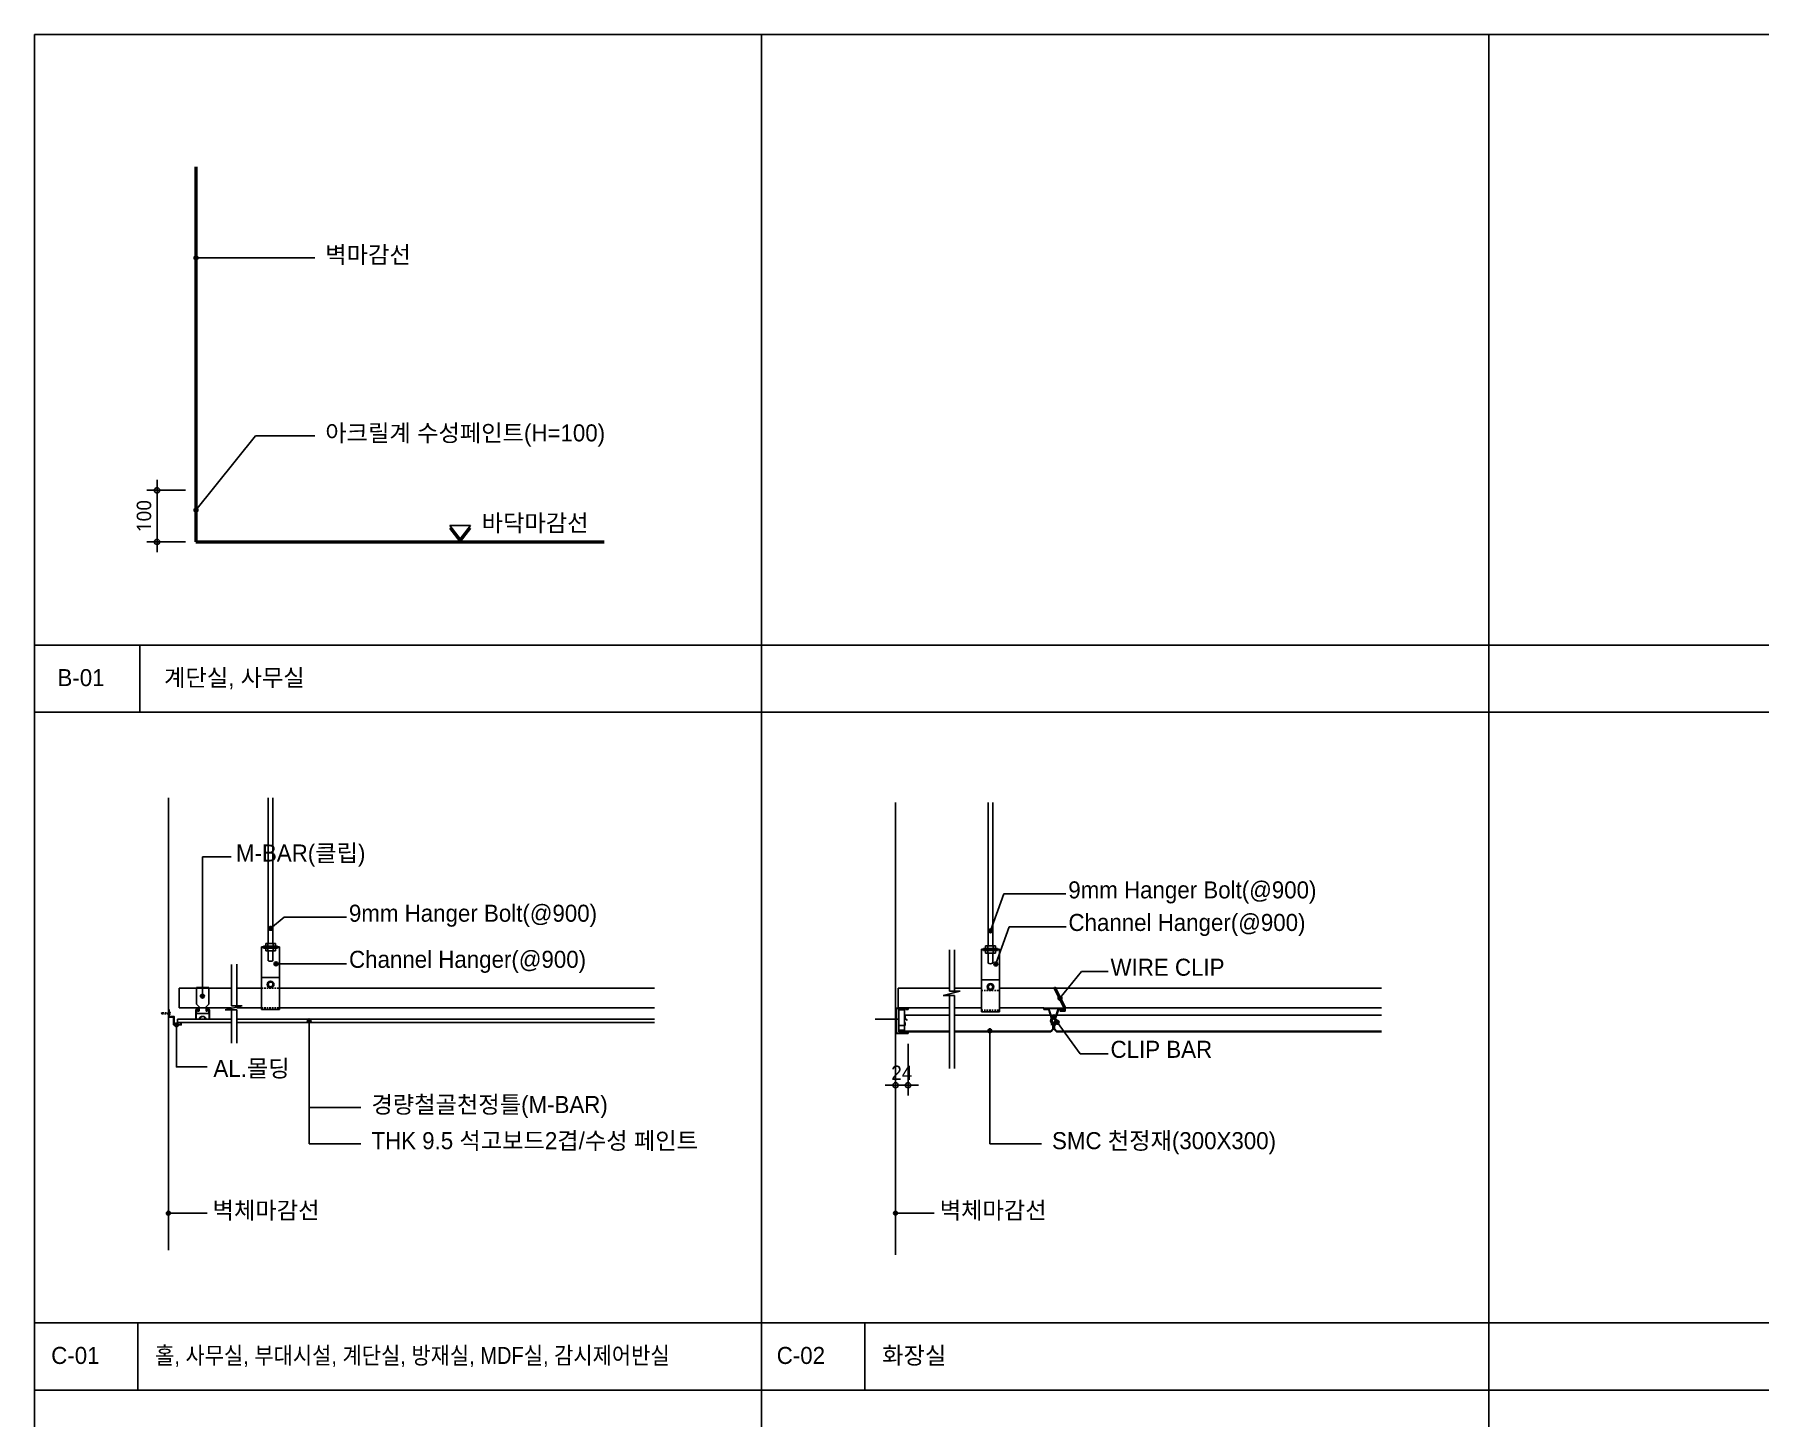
# Model space of a CAD drawing. Header units: millimetres. Extents: x 759136 to 783884, y -498149 to -492840.
# Drawn here: x 776036 to 779376, y -495518 to -492840 of the extents above; entities that cross this region are included whole.
import ezdxf

# ---------------------------------------------------------------- set-up
doc = ezdxf.new("R2010")
doc.units = ezdxf.units.MM
doc.linetypes.add('HID', pattern=[5, 3, -2])
doc.layers.get('DEFPOINTS').update_dxf_attribs({"lineweight": 13})
for name, color, linetype in [('1', 1, 'Continuous'), ('4', 4, 'Continuous'), ('9', 7, 'Continuous'), ('COLM', 2, 'Continuous'), ('COR', 4, 'Continuous'), ('DIM', 8, 'Continuous'), ('F', 4, 'Continuous'), ('SY', 1, 'Continuous'), ('TEXT', 7, 'Continuous'), ('WAL', 3, 'Continuous')]:
    doc.layers.add(name, color=color, linetype=linetype)
doc.styles.add('1', font='')
doc.styles.add('나눔고딕', font='')
doc.styles.add('울릉도L', font='')
doc.styles.get('1').set_extended_font_data('Dotum')
doc.styles.get('나눔고딕').set_extended_font_data('Dotum')
doc.styles.get('울릉도L').set_extended_font_data('NanumGothic')
doc.dimstyles.new('SAMOO-3', dxfattribs={"dimscale": 200, "dimtxt": 3.5, "dimasz": 1, "dimexe": 2, "dimexo": 2, "dimgap": 1, "dimtad": 1, "dimdec": 0, "dimlunit": 6, "dimtxsty": '나눔고딕', "dimblk": 'dimdot', "dimcen": 2.5, "dimdle": 1.5, "dimclrt": 2, "dimazin": 0, "dimtfac": 1, "dimtdec": 0, "dimtix": 1, "dimtmove": 2, "dimatfit": 3, "dimfxl": 1, "dimtvp": 1, "dimtolj": 1, "dimtzin": 0, "dimarcsym": 0})

# ---------------------------------------------------------------- blocks, each defined once
blk = doc.blocks.new('dimdot')
blk.add_line((-2, 0), (2, 0))
blk.add_circle((0, 0), 0.5)
blk = doc.blocks.new('*D30')
at = {"layer": 'DEFPOINTS', "color": 0}
for p in [(777703, -494774.7), (777727.2, -494774.7), (777727.2, -494874.7)]:
    blk.add_point(p, dxfattribs=at)
at = {"layer": 'DIM', "color": 0, "lineweight": -2}
for p, q in [((777703, -494794.7), (777703, -494894.7)), ((777727.2, -494794.7), (777727.2, -494894.7)), ((777693, -494874.7), (777683, -494874.7)), ((777703, -494874.7), (777727.2, -494874.7)), ((777737.2, -494874.7), (777747.2, -494874.7))]:
    blk.add_line(p, q, dxfattribs=at)
at = {"layer": 'DIM', "color": 0, "lineweight": -2, "xscale": 10, "yscale": 10, "zscale": 10}
blk.add_blockref('dimdot', (777703, -494874.7), dxfattribs=at)
at = {"layer": 'DIM', "color": 0, "lineweight": -2, "xscale": 10, "yscale": 10, "zscale": 10, "rotation": 180}
blk.add_blockref('dimdot', (777727.2, -494874.7), dxfattribs=at)
at = {"layer": 'DIM', "color": 2, "insert": (777715.1, -494850.7), "char_height": 28, "attachment_point": 5, "style": '나눔고딕'}
blk.add_mtext('\\A1;24', dxfattribs=at)
blk = doc.blocks.new('*D33')
at = {"layer": 'DEFPOINTS', "color": 0}
for p in [(776273, -493722.5), (776348.4, -493722.5), (776348.4, -493822.5)]:
    blk.add_point(p, dxfattribs=at)
at = {"layer": 'DIM', "color": 0, "lineweight": -2}
for p, q in [((776328.4, -493722.5), (776253, -493722.5)), ((776273, -493812.5), (776273, -493732.5)), ((776328.4, -493822.5), (776253, -493822.5))]:
    blk.add_line(p, q, dxfattribs=at)
at = {"layer": 'DIM', "color": 0, "lineweight": -2, "xscale": 10, "yscale": 10, "zscale": 10}
for p, rotation in [((776273, -493722.5), 90), ((776273, -493822.5), 270)]:
    blk.add_blockref('dimdot', p, dxfattribs=dict(at, rotation=rotation))
at = {"layer": 'DIM', "color": 2, "insert": (776247.8, -493772.5), "char_height": 28, "attachment_point": 5, "rotation": 90, "style": '울릉도L'}
blk.add_mtext('\\A1;100', dxfattribs=at)

msp = doc.modelspace()

# ---------------------------------------------------------------- hatches: boundary and pattern name
at = {"layer": 'SY', "ltscale": 0.05}
h = msp.add_hatch(color=256, dxfattribs=at)
edge = h.paths.add_edge_path()
edge.add_arc((776348.4, -493272.1), 3.75, 90, 450)
h = msp.add_hatch(color=256, dxfattribs=at)
edge = h.paths.add_edge_path()
edge.add_arc((776348.4, -493272.1), 3.75, 90, 450, ccw=False)
h = msp.add_hatch(color=256, dxfattribs=at)
edge = h.paths.add_edge_path()
edge.add_arc((776348.4, -493761.2), 3.75, 90, 450)
h = msp.add_hatch(color=256, dxfattribs=at)
edge = h.paths.add_edge_path()
edge.add_arc((776348.4, -493761.2), 3.75, 90, 450, ccw=False)
msp.add_hatch(color=256, dxfattribs=at).paths.add_polyline_path([(776879.9, -493796.5), (776875.3, -493796.5), (776859.9, -493816.5), (776844.5, -493796.5), (776839.9, -493796.5), (776859.9, -493822.5)])
h = msp.add_hatch(color=256, dxfattribs=at)
edge = h.paths.add_edge_path()
edge.add_arc((776493, -494571), 3.75, 90, 450)
h = msp.add_hatch(color=256, dxfattribs=at)
edge = h.paths.add_edge_path()
edge.add_arc((776493, -494571), 3.75, 90, 450, ccw=False)
h = msp.add_hatch(color=256, dxfattribs=at)
edge = h.paths.add_edge_path()
edge.add_arc((777887, -494575.7), 3.75, 90, 450)
h = msp.add_hatch(color=256, dxfattribs=at)
edge = h.paths.add_edge_path()
edge.add_arc((777887, -494575.7), 3.75, 90, 450, ccw=False)
h = msp.add_hatch(color=256, dxfattribs=at)
edge = h.paths.add_edge_path()
edge.add_arc((776503.3, -494639.6), 3.75, 90, 450)
h = msp.add_hatch(color=256, dxfattribs=at)
edge = h.paths.add_edge_path()
edge.add_arc((776503.3, -494639.6), 3.75, 90, 450, ccw=False)
h = msp.add_hatch(color=256, dxfattribs=at)
edge = h.paths.add_edge_path()
edge.add_arc((777897.3, -494639.9), 3.75, 90, 450)
h = msp.add_hatch(color=256, dxfattribs=at)
edge = h.paths.add_edge_path()
edge.add_arc((777897.3, -494639.9), 3.75, 90, 450, ccw=False)
h = msp.add_hatch(color=256, dxfattribs=at)
edge = h.paths.add_edge_path()
edge.add_arc((776360.9, -494702.1), 3.75, 90, 450)
h = msp.add_hatch(color=256, dxfattribs=at)
edge = h.paths.add_edge_path()
edge.add_arc((776360.9, -494702.1), 3.75, 90, 450, ccw=False)
h = msp.add_hatch(color=256, dxfattribs=at)
edge = h.paths.add_edge_path()
edge.add_arc((778021.5, -494706.3), 3.75, 90, 450)
h = msp.add_hatch(color=256, dxfattribs=at)
edge = h.paths.add_edge_path()
edge.add_arc((778021.5, -494706.3), 3.75, 90, 450, ccw=False)
h = msp.add_hatch(color=256, dxfattribs=at)
edge = h.paths.add_edge_path()
edge.add_arc((776310.6, -494758), 3.75, 90, 450)
h = msp.add_hatch(color=256, dxfattribs=at)
edge = h.paths.add_edge_path()
edge.add_arc((776310.6, -494758), 3.75, 90, 450, ccw=False)
h = msp.add_hatch(color=256, dxfattribs=at)
edge = h.paths.add_edge_path()
edge.add_arc((776567.6, -494750.1), 3.75, 90, 450)
h = msp.add_hatch(color=256, dxfattribs=at)
edge = h.paths.add_edge_path()
edge.add_arc((776567.6, -494750.1), 3.75, 90, 450, ccw=False)
h = msp.add_hatch(color=256, dxfattribs=at)
edge = h.paths.add_edge_path()
edge.add_arc((777885.6, -494769.3), 3.75, 90, 450)
h = msp.add_hatch(color=256, dxfattribs=at)
edge = h.paths.add_edge_path()
edge.add_arc((777885.6, -494769.3), 3.75, 90, 450, ccw=False)
h = msp.add_hatch(color=256, dxfattribs=at)
edge = h.paths.add_edge_path()
edge.add_arc((778016.1, -494752.8), 3.75, 90, 450)
h = msp.add_hatch(color=256, dxfattribs=at)
edge = h.paths.add_edge_path()
edge.add_arc((778016.1, -494752.8), 3.75, 90, 450, ccw=False)
h = msp.add_hatch(color=256, dxfattribs=at)
edge = h.paths.add_edge_path()
edge.add_arc((776295, -495122.7), 3.75, 90, 450)
h = msp.add_hatch(color=256, dxfattribs=at)
edge = h.paths.add_edge_path()
edge.add_arc((776295, -495122.7), 3.75, 90, 450, ccw=False)
h = msp.add_hatch(color=256, dxfattribs=at)
edge = h.paths.add_edge_path()
edge.add_arc((777703, -495122.7), 3.75, 90, 450)
h = msp.add_hatch(color=256, dxfattribs=at)
edge = h.paths.add_edge_path()
edge.add_arc((777703, -495122.7), 3.75, 90, 450, ccw=False)

# ---------------------------------------------------------------- linework, layer by layer
at = {"layer": '1'}
for p, q in [((777807.5, -494612.8), (777807.5, -494692.6)), ((777817.5, -494612.3), (777817.5, -494692.6)), ((776417.2, -494641.1), (776417.2, -494720.9)), ((776427.2, -494640.6), (776427.2, -494720.9)), ((777828, -494692.6), (777795.2, -494700.7)), ((777795.2, -494700.7), (777817.5, -494700.7)), ((777807.5, -494692.6), (777828, -494692.6)), ((777807.5, -494700.7), (777807.5, -494842.5)), ((777817.5, -494700.7), (777817.5, -494842.3)), ((776437.6, -494720.9), (776404.9, -494729)), ((776404.9, -494729), (776427.2, -494729)), ((776417.2, -494720.9), (776437.6, -494720.9)), ((776417.2, -494729), (776417.2, -494793.4)), ((776427.2, -494729), (776427.2, -494793.3))]:
    msp.add_line(p, q, dxfattribs=at)
at = {"layer": '4'}
for points in [[(776349.3, -494685.7), (776349.3, -494717.7), (776354.3, -494722.7), (776354.3, -494730.7, -1), (776352.3, -494730.7), (776352.3, -494728.7, 1), (776349.3, -494728.7), (776349.3, -494735.7), (776373.3, -494735.7), (776373.3, -494728.7, 1), (776370.3, -494728.7), (776370.3, -494730.7, -1), (776368.3, -494730.7), (776368.3, -494722.7), (776373.3, -494717.7), (776373.3, -494685.7)], [(776351.3, -494726.7, -0.414214), (776353.3, -494728.7), (776353.3, -494730.7), (776352.8, -494730.7), (776352.8, -494728.7, 0.414214), (776351.3, -494727.2), (776350.3, -494727.2, 0.414214), (776348.8, -494728.7), (776348.8, -494746.6), (776354.3, -494746.6, -0.756368), (776367.9, -494746.6), (776373.8, -494746.6), (776373.8, -494728.7, 0.414214), (776372.3, -494727.2), (776371.3, -494727.2, 0.414214), (776369.8, -494728.7), (776369.8, -494730.7), (776369.3, -494730.7), (776369.3, -494728.7, -0.414214), (776371.3, -494726.7), (776372.3, -494726.7, -0.414214), (776374.3, -494728.7), (776374.3, -494747.1), (776367.5, -494747.1, 0.802172), (776354.7, -494747.1), (776348.3, -494747.1), (776348.3, -494728.7, -0.414214), (776350.3, -494726.7)]]:
    msp.add_lwpolyline(points, format="xyb", close=True, dxfattribs=at)
msp.add_lwpolyline([(776320, -494753.1), (776320, -494758.1), (776305, -494758.1), (776305, -494743.1), (776295, -494743.1), (776295, -494728.1), (776296.2, -494728.1), (776296.2, -494741.9), (776306.2, -494741.9), (776306.2, -494756.9), (776318.8, -494756.9), (776318.8, -494753.1)], close=True, dxfattribs=at)
at = {"layer": '9'}
for p, q in [((776035.7, -492839.7), (776035.7, -498090.7)), ((776035.7, -492839.7), (783075.7, -492839.7)), ((777443.7, -492839.7), (777443.7, -498090.7)), ((778851.7, -492839.7), (778851.7, -498090.7)), ((776035.7, -494022.5), (783075.7, -494022.5)), ((776239.7, -494022.5), (776239.7, -494152.5)), ((776035.7, -494152.5), (783075.7, -494152.5)), ((776035.7, -495335.2), (783075.7, -495335.2)), ((776235.7, -495335.2), (776235.7, -495465.2)), ((777643.7, -495335.2), (777643.7, -495465.2)), ((776035.7, -495465.2), (783075.7, -495465.2))]:
    msp.add_line(p, q, dxfattribs=at)
at = {"layer": 'COLM', "lineweight": 50}
for p, q in [((776348.4, -493096.3), (776348.4, -493822.5)), ((776348.4, -493822.5), (777139, -493822.5))]:
    msp.add_line(p, q, dxfattribs=at)
at = {"layer": 'COR'}
for p, q in [((777704.3, -494726.2), (777704, -494727)), ((777704, -494772.8), (777704, -494727)), ((777705, -494725.4), (777704.3, -494726.2)), ((777705.9, -494725.2), (777705, -494725.4)), ((777705.4, -494726.4), (777705.1, -494727)), ((777705.1, -494772.8), (777705.1, -494727)), ((777706, -494726.2), (777705.4, -494726.4)), ((777727.2, -494725.2), (777705.9, -494725.2)), ((777706, -494726.2), (777726.2, -494726.2)), ((777723.3, -494726.8), (777726.2, -494726.8)), ((777723.3, -494727.8), (777723.3, -494726.8)), ((777723.3, -494727.8), (777727.2, -494727.8)), ((777726.2, -494726.8), (777726.2, -494726.2)), ((777727.2, -494727.8), (777727.2, -494725.2)), ((777990.1, -494725.3), (777990.1, -494727.8)), ((777990.1, -494725.3), (778028.1, -494725.3)), ((777990.1, -494727.8), (777998.7, -494727.8)), ((777991.1, -494726.8), (777991.1, -494726.3)), ((778027.1, -494726.3), (777991.1, -494726.3)), ((777991.1, -494726.8), (777998.8, -494726.8)), ((777999, -494727.8), (777998.7, -494727.8)), ((777999.5, -494726.9), (777998.8, -494726.8)), ((777999.3, -494728), (777999, -494727.8)), ((777999.5, -494728.3), (777999.3, -494728)), ((778000.1, -494727.3), (777999.5, -494726.9)), ((777999.6, -494728.7), (777999.5, -494728.3)), ((778005.1, -494745.3), (777999.6, -494728.7)), ((778000.5, -494727.9), (778000.1, -494727.3)), ((778000.7, -494728.7), (778000.5, -494727.9)), ((778006.4, -494745.8), (778000.7, -494728.7)), ((778011.8, -494745.8), (778017.5, -494728.7)), ((778013.1, -494745.3), (778018.6, -494728.7)), ((778017.5, -494728.7), (778017.7, -494727.9)), ((778017.7, -494727.9), (778018.1, -494727.3)), ((778018.1, -494727.3), (778018.7, -494726.9)), ((778018.6, -494728.7), (778018.7, -494728.3)), ((778018.7, -494726.9), (778019.4, -494726.8)), ((778018.7, -494728.3), (778018.9, -494728)), ((778018.9, -494728), (778019.2, -494727.8)), ((778019.2, -494727.8), (778019.5, -494727.8)), ((778027.1, -494726.8), (778019.4, -494726.8)), ((778028.1, -494727.8), (778019.5, -494727.8)), ((778027.1, -494726.8), (778027.1, -494726.3)), ((778028.1, -494725.3), (778028.1, -494727.8)), ((777709.5, -494759), (777722, -494759)), ((777709.5, -494770.3), (777807.5, -494770.3)), ((777722, -494746.2), (777722, -494739)), ((777807.5, -494739), (777722, -494739)), ((777722, -494759), (777722, -494753.2)), ((778003, -494739), (777817.5, -494739)), ((777817.5, -494770.3), (778003.2, -494770.3)), ((778003.6, -494747.5), (778003.2, -494749.8)), ((778003.2, -494749.8), (778003.6, -494751.9)), ((778003.2, -494770.3), (778007.6, -494765.8)), ((778005.1, -494745.3), (778003.6, -494747.5)), ((778003.6, -494751.9), (778004.9, -494753.9)), ((778003.6, -494771.3), (778008.6, -494766.3)), ((778004.5, -494747.8), (778004.2, -494749.8)), ((778004.2, -494749.8), (778004.5, -494751.7)), ((778005.6, -494746.3), (778004.5, -494747.8)), ((778004.5, -494751.7), (778005.6, -494753.3)), ((778005.9, -494754.7), (778004.6, -494757.3)), ((778004.6, -494757.3), (778005.5, -494757.8)), ((778004.9, -494753.9), (778005.9, -494754.7)), ((778005.5, -494748.3), (778005.2, -494749.8)), ((778005.2, -494749.8), (778005.5, -494751.3)), ((778006.3, -494746.9), (778005.5, -494748.3)), ((778005.5, -494751.3), (778006.3, -494752.5)), ((778007.2, -494754.3), (778005.5, -494757.8)), ((778006.4, -494745.8), (778005.6, -494746.3)), ((778005.6, -494753.3), (778007.2, -494754.3)), ((778006.4, -494748.7), (778006.2, -494749.8)), ((778006.2, -494749.8), (778006.4, -494750.8)), ((778007.6, -494746.2), (778006.3, -494746.9)), ((778006.3, -494752.5), (778007.6, -494753.3)), ((778007, -494747.7), (778006.4, -494748.7)), ((778006.4, -494750.8), (778007, -494751.8)), ((778008, -494747), (778007, -494747.7)), ((778007.1, -494751.9), (778008, -494752.4)), ((778007.6, -494746.2), (778007.6, -494738.3)), ((778007.6, -494738.3), (778008.6, -494738.3)), ((778007.6, -494765.8), (778007.6, -494753.3)), ((778008.6, -494746.9), (778008, -494747)), ((778008, -494752.4), (778008.6, -494752.7)), ((778008.6, -494746.9), (778008.6, -494738.3)), ((778008.6, -494766.3), (778008.6, -494752.7)), ((778009.6, -494746.9), (778009.6, -494738.3)), ((778009.6, -494738.3), (778010.6, -494738.3)), ((778009.6, -494746.9), (778010.2, -494747)), ((778010.2, -494752.4), (778009.6, -494752.7)), ((778009.6, -494766.3), (778009.6, -494752.7)), ((778009.6, -494766.3), (778014.6, -494771.3)), ((778010.2, -494747), (778011.2, -494747.7)), ((778011.1, -494751.9), (778010.2, -494752.4)), ((778010.6, -494746.2), (778010.6, -494738.3)), ((778010.6, -494746.2), (778011.9, -494746.9)), ((778011.9, -494752.5), (778010.6, -494753.3)), ((778010.6, -494765.8), (778010.6, -494753.3)), ((778010.6, -494765.8), (778015, -494770.3)), ((778012.6, -494753.3), (778011, -494754.3)), ((778011, -494754.3), (778012.7, -494758)), ((778011.2, -494747.7), (778011.8, -494748.7)), ((778011.8, -494750.8), (778011.2, -494751.8)), ((778011.8, -494745.8), (778012.6, -494746.3)), ((778011.8, -494748.7), (778012, -494749.8)), ((778012, -494749.8), (778011.8, -494750.8)), ((778011.9, -494746.9), (778012.7, -494748.3)), ((778012.7, -494751.3), (778011.9, -494752.5)), ((778013.3, -494753.9), (778012.3, -494754.7)), ((778012.3, -494754.7), (778013.6, -494757.5)), ((778012.6, -494746.3), (778013.7, -494747.8)), ((778013.7, -494751.7), (778012.6, -494753.3)), ((778012.7, -494748.3), (778013, -494749.8)), ((778013, -494749.8), (778012.7, -494751.3)), ((778013.6, -494757.5), (778012.7, -494758)), ((778013.1, -494745.3), (778014.6, -494747.5)), ((778014.6, -494751.9), (778013.3, -494753.9)), ((778013.7, -494747.8), (778014, -494749.8)), ((778014, -494749.8), (778013.7, -494751.7)), ((778014.6, -494747.5), (778015, -494749.8)), ((778015, -494749.8), (778014.6, -494751.9)), ((778644.1, -494770.3), (778015, -494770.3)), ((778015.1, -494739), (778644.1, -494739)), ((777704, -494772.8), (777704.3, -494773.7)), ((777704.3, -494773.7), (777705, -494774.3)), ((777705, -494774.3), (777705.9, -494774.7)), ((777705.1, -494772.8), (777705.4, -494773.3)), ((777705.4, -494773.3), (777706, -494773.7)), ((777727.2, -494774.7), (777705.9, -494774.7)), ((777706, -494773.7), (777726.2, -494773.7)), ((777807.5, -494771.3), (777709.5, -494771.3)), ((777723.3, -494772), (777727.2, -494772)), ((777723.3, -494772), (777723.3, -494773)), ((777723.3, -494773), (777726.2, -494773)), ((777726.2, -494773), (777726.2, -494773.7)), ((777727.2, -494772), (777727.2, -494774.7)), ((778003.6, -494771.3), (777817.5, -494771.3)), ((778014.6, -494771.3), (778644.1, -494771.3))]:
    msp.add_line(p, q, dxfattribs=at)
msp.add_arc((777722, -494749.7), 3.5, 0, 90, dxfattribs=at)
at = {"layer": 'DIM'}
for p, q in [((777703, -494944.7), (777703, -494628)), ((778029.1, -494724.7), (778010.5, -494686.7)), ((778031.4, -494723.5), (778013.2, -494686.7)), ((777709.5, -494727.7), (777720.7, -494727.7)), ((777709.5, -494771.3), (777709.5, -494727.7)), ((777709.5, -494728.7), (777720.7, -494728.7)), ((777720.7, -494727.7), (777720.7, -494768.8)), ((778020.9, -494731.5), (778022.9, -494729.7)), ((778020.9, -494731.5), (778031.4, -494731.5)), ((778029.1, -494729.7), (778022.9, -494729.7)), ((778029.1, -494729.7), (778029.1, -494724.7)), ((778031.4, -494723.5), (778031.4, -494731.5)), ((777663.5, -494746.8), (777707.9, -494746.8)), ((777709.5, -494767.8), (777720.7, -494767.8)), ((777720.7, -494768.8), (777709.5, -494768.8)), ((777885.6, -494774.2), (777885.6, -494862.9))]:
    msp.add_line(p, q, dxfattribs=at)
msp.add_arc((778011.9, -494686.8), 1.42, 3.5764, 176.6335, dxfattribs=at)
at = {"layer": 'F'}
for p, q in [((776488.4, -494600.2), (776488.4, -494318.1)), ((776497.4, -494600.2), (776497.4, -494318.1)), ((777882.4, -494604.9), (777882.4, -494327.1)), ((777891.4, -494604.9), (777891.4, -494327.1)), ((776483.4, -494600.2), (776502.4, -494600.2)), ((776483.4, -494600.2), (776483.4, -494605.2)), ((776487.8, -494600.2), (776487.8, -494605.2)), ((776498, -494600.2), (776498, -494605.2)), ((776502.4, -494600.2), (776502.4, -494605.2)), ((776475.4, -494606.7), (776510.4, -494606.7)), ((776475.4, -494727.9), (776475.4, -494606.7)), ((776475.4, -494607.9), (776510.4, -494607.9)), ((776479.4, -494605.2), (776506.4, -494605.2)), ((776479.4, -494605.2), (776479.4, -494606.7)), ((776479.4, -494607.9), (776479.4, -494609.4)), ((776479.4, -494609.4), (776506.4, -494609.4)), ((776483.4, -494609.4), (776483.4, -494614.4)), ((776483.4, -494614.4), (776502.4, -494614.4)), ((776487.8, -494609.4), (776487.8, -494614.4)), ((776488.4, -494633.9), (776488.4, -494614.4)), ((776497.4, -494633.9), (776497.4, -494614.4)), ((776498, -494609.4), (776498, -494614.4)), ((776502.4, -494609.4), (776502.4, -494614.4)), ((776506.4, -494605.2), (776506.4, -494606.7)), ((776506.4, -494607.9), (776506.4, -494609.4)), ((776510.4, -494727.9), (776510.4, -494606.7)), ((777869.4, -494611.4), (777904.4, -494611.4)), ((777869.4, -494732.6), (777869.4, -494611.4)), ((777869.4, -494612.6), (777904.4, -494612.6)), ((777873.4, -494609.9), (777900.4, -494609.9)), ((777873.4, -494609.9), (777873.4, -494611.4)), ((777873.4, -494612.6), (777873.4, -494614.1)), ((777873.4, -494614.1), (777900.4, -494614.1)), ((777877.3, -494604.9), (777896.4, -494604.9)), ((777877.3, -494604.9), (777877.3, -494609.9)), ((777877.3, -494614.1), (777877.3, -494619.1)), ((777877.3, -494619.1), (777896.4, -494619.1)), ((777881.7, -494604.9), (777881.7, -494609.9)), ((777881.7, -494614.1), (777881.7, -494619.1)), ((777882.4, -494638.6), (777882.4, -494619.1)), ((777891.4, -494638.6), (777891.4, -494619.1)), ((777892, -494604.9), (777892, -494609.9)), ((777892, -494614.1), (777892, -494619.1)), ((777896.4, -494604.9), (777896.4, -494609.9)), ((777896.4, -494614.1), (777896.4, -494619.1)), ((777900.4, -494609.9), (777900.4, -494611.4)), ((777900.4, -494612.6), (777900.4, -494614.1)), ((777904.4, -494732.6), (777904.4, -494611.4)), ((776475.4, -494666.2), (776510.4, -494666.2)), ((776316, -494686.7), (776417.2, -494686.7)), ((776316, -494724.7), (776316, -494686.7)), ((776427.2, -494686.7), (776475.4, -494686.7)), ((776510.4, -494686.7), (777236.1, -494686.7)), ((777807.5, -494686.7), (777707.9, -494686.7)), ((777707.9, -494686.7), (777707.9, -494724.7)), ((777869.4, -494686.7), (777817.5, -494686.7)), ((777869.4, -494670.9), (777904.4, -494670.9)), ((778644.1, -494686.7), (777904.4, -494686.7)), ((776316, -494724.7), (776417.2, -494724.7)), ((776427.2, -494724.7), (776475.4, -494724.7)), ((776475.4, -494727.9), (776510.4, -494727.9)), ((776510.4, -494724.7), (777236.1, -494724.7)), ((777707.9, -494724.7), (777807.5, -494724.7)), ((777817.5, -494724.7), (777869.4, -494724.7)), ((777869.4, -494732.6), (777904.4, -494732.6)), ((777904.4, -494724.7), (777990.1, -494724.7)), ((778031.4, -494724.7), (778644.1, -494724.7)), ((776312.5, -494747.1), (776312.5, -494753.1)), ((776312.5, -494747.1), (776417.2, -494747.1)), ((776312.5, -494753.1), (776417.2, -494753.1)), ((776427.2, -494747.1), (777236.1, -494747.1)), ((776427.2, -494753.1), (777236.1, -494753.1))]:
    msp.add_line(p, q, dxfattribs=at)
at = {"layer": 'F', "linetype": 'HID'}
for p, q in [((776475.4, -494686.7), (776510.4, -494686.7)), ((777869.4, -494691.4), (777904.4, -494691.4)), ((776475.4, -494724.7), (776510.4, -494724.7)), ((777869.4, -494729.4), (777904.4, -494729.4))]:
    msp.add_line(p, q, dxfattribs=at)
at = {"layer": 'F', "color": 9, "linetype": 'HID'}
msp.add_lwpolyline([(776296.2, -494731.8), (776296.2, -494734.5), (776282.2, -494734.5), (776281.2, -494735.5), (776282.2, -494736.5), (776296.2, -494736.5), (776296.2, -494739.1, 0.645899)], format="xyb", close=True, dxfattribs=at)
at = {"layer": 'F'}
for centre, radius in [((776492.9, -494679.6), 6.5), ((776492.9, -494679.6), 4.5), ((777886.9, -494684.4), 6.5), ((777886.9, -494684.4), 4.5)]:
    msp.add_circle(centre, radius, dxfattribs=at)
for centre in [(776492.9, -494622.3), (777886.9, -494627.1)]:
    msp.add_arc(centre, 12.4, 248.715, 291.285, dxfattribs=at)
at = {"layer": 'SY', "ltscale": 0.05}
for p, q in [((776578.3, -493272.2), (776348.4, -493272.2)), ((776348.4, -493761.2), (776463.4, -493617.3)), ((776578.3, -493617.3), (776463.4, -493617.3)), ((776859.9, -493816.5), (776839.9, -493790.5)), ((776839.9, -493790.5), (776879.9, -493790.5)), ((776859.9, -493822.5), (776839.9, -493796.5)), ((776839.9, -493796.5), (776844.5, -493796.5)), ((776859.9, -493816.5), (776879.9, -493790.5)), ((776859.9, -493822.5), (776879.9, -493796.5)), ((776875.3, -493796.5), (776879.9, -493796.5)), ((778021.5, -494706.3), (778063, -494654.8)), ((778063, -494654.8), (778114.8, -494654.8)), ((776567.6, -494746.4), (776567.6, -494988.2)), ((777885.6, -494765.6), (777885.6, -494988.2)), ((778016.1, -494752.8), (778060.7, -494813.8)), ((778060.7, -494813.8), (778114.8, -494813.8)), ((776667.6, -494918.2), (776567.6, -494918.2)), ((776667.6, -494988.2), (776567.6, -494988.2)), ((777985.6, -494988.2), (777885.6, -494988.2))]:
    msp.add_line(p, q, dxfattribs=at)
for points in [[(776360.9, -494432.1), (776416.4, -494432.1)], [(776360.9, -494702.1), (776360.9, -494432.1)], [(777887, -494575.7), (777912.9, -494503.8)], [(777912.9, -494503.8), (778033.1, -494503.8)], [(776493, -494571), (776518.9, -494549)], [(776518.9, -494549), (776640, -494549)], [(777897.3, -494639.9), (777923.3, -494567.9)], [(777923.3, -494567.9), (778033.2, -494567.9)], [(776503.3, -494639.6), (776640.2, -494639.6)], [(776310.6, -494758), (776310.6, -494839.2), (776369.8, -494839.2)], [(776295, -495122.7), (776369.8, -495122.7)], [(777703, -495122.7), (777777.8, -495122.7)]]:
    msp.add_lwpolyline(points, dxfattribs=at)
for centre in [(776348.4, -493272.1), (776348.4, -493272.1), (776348.4, -493761.2), (776348.4, -493761.2), (776493, -494571), (776493, -494571), (776493, -494571), (777887, -494575.7), (777887, -494575.7), (777887, -494575.7), (776503.3, -494639.6), (776503.3, -494639.6), (776503.3, -494639.6), (777897.3, -494639.9), (777897.3, -494639.9), (777897.3, -494639.9), (776360.9, -494702.1), (776360.9, -494702.1), (776360.9, -494702.1), (778021.5, -494706.3), (778021.5, -494706.3), (776310.6, -494758), (776310.6, -494758), (776310.6, -494758), (776567.6, -494750.1), (776567.6, -494750.1), (777885.6, -494769.3), (777885.6, -494769.3), (778016.1, -494752.8), (778016.1, -494752.8), (776295, -495122.7), (776295, -495122.7), (776295, -495122.7), (777703, -495122.7), (777703, -495122.7), (777703, -495122.7)]:
    msp.add_circle(centre, 3.75, dxfattribs=at)
at = {"layer": 'WAL'}
for p, q in [((776295, -494318.1), (776295, -495194.3)), ((777703, -494327.1), (777703, -495203.3))]:
    msp.add_line(p, q, dxfattribs=at)

# ---------------------------------------------------------------- texts
at = {"layer": 'TEXT', "style": '1'}
for s, p in [('벽마감선', (776598.8, -493282.6)), ('아크릴계 수성페인트(H=100)', (776598.8, -493627.8)), ('바닥마감선', (776901.6, -493802.1)), ('B-01', (776080.2, -494101.8)), ('계단실, 사무실', (776286.6, -494101.8)), ('M-BAR(클립)', (776425.8, -494441.5)), ('9mm Hanger Bolt(@900)', (778037.6, -494512.9)), ('9mm Hanger Bolt(@900)', (776644.6, -494558.1)), ('Channel Hanger(@900)', (778037.9, -494576)), ('Channel Hanger(@900)', (776644.8, -494647.4)), ('WIRE CLIP', (778119.4, -494662.7)), ('CLIP BAR', (778119.4, -494821.7)), ('AL.몰딩', (776382.2, -494858.6)), ('경량철골천정틀(M-BAR)', (776688.1, -494928.6)), ('THK 9.5 석고보드2겹/수성 페인트', (776688.1, -494998.6)), ('SMC 천정재(300X300)', (778006.1, -494998.6)), ('벽체마감선', (776380.6, -495133.3)), ('벽체마감선', (777788.6, -495133.3)), ('C-01', (776068.1, -495414.6)), ('C-02', (777473, -495414.6)), ('화장실', (777677.2, -495414.6))]:
    msp.add_text(s, height=33, dxfattribs=at).set_placement(p)
at = {"layer": 'TEXT', "style": '1', "width": 0.9}
msp.add_text('홀, 사무실, 부대시설, 계단실, 방재실, MDF실, 감시제어반실', height=33, dxfattribs=at).set_placement((776269.2, -495414.6))

# ---------------------------------------------------------------- dimensions: what is measured, and where the dimension line sits
at = {"layer": 'DIM'}
dim = msp.add_linear_dim(base=(776273, -493722.5), p1=(776348.4, -493822.5), p2=(776348.4, -493722.5), angle=90, dimstyle='SAMOO-3', override={"dimscale": 10, "dimtxt": 2.8, "dimtxsty": '울릉도L'}, dxfattribs=at)
dim.commit()
dim.dimension.update_dxf_attribs({"geometry": '*D33', "text_midpoint": (776247.8, -493772.5)})
dim = msp.add_linear_dim(base=(777727.2, -494874.7), p1=(777703, -494774.7), p2=(777727.2, -494774.7), dimstyle='SAMOO-3', override={"dimscale": 10, "dimtxt": 2.8}, dxfattribs=at)
dim.commit()
dim.dimension.update_dxf_attribs({"geometry": '*D30', "text_midpoint": (777715.1, -494850.7)})

doc.saveas('drawing.dxf')
